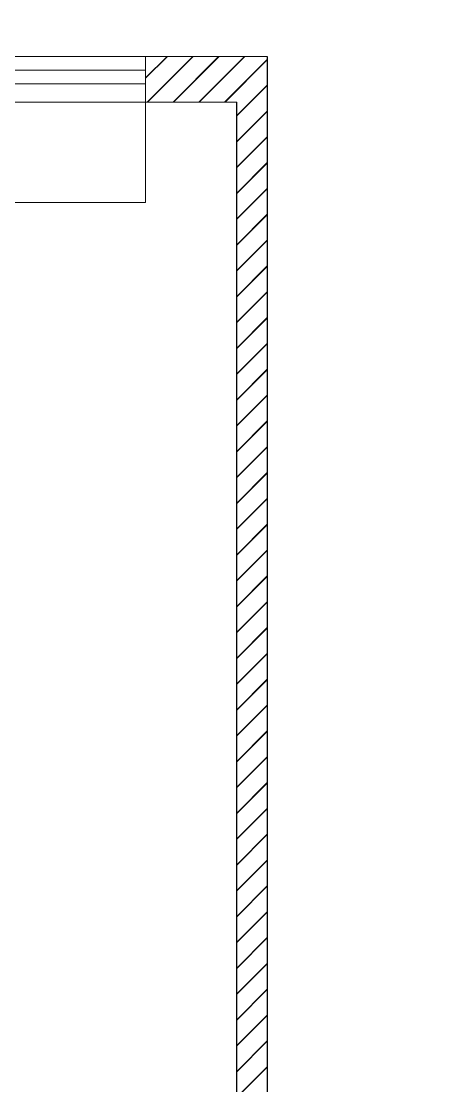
# Model space of a CAD drawing. Header units: millimetres. Extents: x -10.6 to 21.1, y -25.4 to 28.4.
# Drawn here: x 19.691 to 21.1, y 2.619 to 6.115 of the extents above; entities that cross this region are included whole.
import ezdxf

# ---------------------------------------------------------------- set-up
doc = ezdxf.new("R2010")
doc.units = ezdxf.units.MM
doc.layers.add('A-FURN', color=1, linetype='Continuous', lineweight=15)
doc.layers.add('A-SECT B-MCUT', color=176, linetype='Continuous', lineweight=20)
doc.layers.add('G-ANNO-NPLT', color=210, linetype='Continuous', plot=False)

msp = doc.modelspace()

# ---------------------------------------------------------------- hatches: boundary and pattern name
at = {"linetype": 'ByBlock', "lineweight": 9}
h = msp.add_hatch(dxfattribs=at)
h.set_pattern_fill('JIS_LC_20', color=253, scale=0.003)
h.paths.add_polyline_path([(17.6, 0.275), (17, 0.275), (17, -0.125), (17.6, -0.125)])
h.paths.add_polyline_path([(17.9, 0.15), (17.6, 0.15), (17.6, 0), (17.9, 0)])
h.paths.add_polyline_path([(20.5, 5.767), (20.5, 6), (20.1, 6), (20.1, 5.85), (20.4, 5.85), (20.4, 0.15), (20.1, 0.15), (20.1, 0), (20.5, 0)])
h.paths.add_polyline_path([(17.9, 6), (17.6, 6), (17.6, 5.85), (17.9, 5.85)])
at = {"layer": 'A-SECT B-MCUT'}
h = msp.add_hatch(dxfattribs=at)
h.set_pattern_fill('ANGLE', color=256)
h.set_pattern_definition([(0, (0, 0), (0, 6.985), [5.08, -1.905]), (90, (0, 0), (-6.985, 4e-16), [5.08, -1.905])])
h.paths.add_polyline_path([(17.7, 4.5625), (17.65, 4.5625), (17.6327, 4.5103), (17.6, 4.517), (17.6, 3.9375), (17.62, 3.9375), (17.625, 3.9625), (17.645, 3.9625), (17.65, 3.9375), (17.7, 3.9375)])
h.paths.add_polyline_path([(17.7, 5.1875), (17.65, 5.1875), (17.6327, 5.1353), (17.6, 5.142), (17.6, 4.5625), (17.62, 4.5625), (17.625, 4.5875), (17.645, 4.5875), (17.65, 4.5625), (17.7, 4.5625)])
h.paths.add_polyline_path([(17.7, 5.8125), (17.65, 5.8125), (17.6327, 5.7603), (17.6, 5.767), (17.6, 5.1875), (17.62, 5.1875), (17.625, 5.2125), (17.645, 5.2125), (17.65, 5.1875), (17.7, 5.1875)])
h.paths.add_polyline_path([(18, 5.9236), (17.6, 5.9236), (17.6, 5.767), (17.6327, 5.7603), (17.65, 5.8125), (17.7, 5.8125), (17.7, 5.85), (18, 5.85)])
h.paths.add_polyline_path([(18, 6), (17.6, 6), (17.6, 5.9236), (18, 5.9236)])
h.paths.add_polyline_path([(20.5, 6), (20.2, 6), (20.2, 5.9236), (20.5, 5.9236)])
h.paths.add_polyline_path([(20.5, 5.9236), (20.2, 5.9236), (20.2, 5.85), (20.5, 5.85)])
h.paths.add_polyline_path([(21.1, 6.1152), (20.5, 6.1152), (20.5, 5.9236), (21.1, 5.9236)])
h.paths.add_polyline_path([(21.1, 5.9236), (20.5, 5.9236), (20.5, 5.7152), (21.1, 5.7152)])

# ---------------------------------------------------------------- linework, layer by layer
at = {"layer": 'A-FURN'}
for p, q in [((20.1, 5.5203), (20.1, 5.85)), ((19.4055, 5.5203), (20.1, 5.5203))]:
    msp.add_line(p, q, dxfattribs=at)
at = {"layer": 'A-SECT B-MCUT'}
for p, q in [((20.1, 6), (20.5, 6)), ((17.9, 5.955), (20.1, 5.955)), ((17.9, 5.91), (20.1, 5.91)), ((20.4, 5.85), (20.1, 5.85))]:
    msp.add_line(p, q, dxfattribs=at)
at = {"layer": 'A-SECT B-MCUT', "lineweight": -2}
msp.add_line((20.4, 2.4438), (20.4, 5.85), dxfattribs=at)
at = {"layer": 'A-SECT B-MCUT'}
msp.add_lwpolyline([(17.6, 6), (20.1, 6), (20.1, 5.85), (17.8991, 5.85)], dxfattribs=at)
at = {"layer": 'G-ANNO-NPLT', "linetype": 'ByBlock'}
msp.add_line((20.5, 6), (20.5, 0), dxfattribs=at)

doc.saveas('drawing.dxf')
